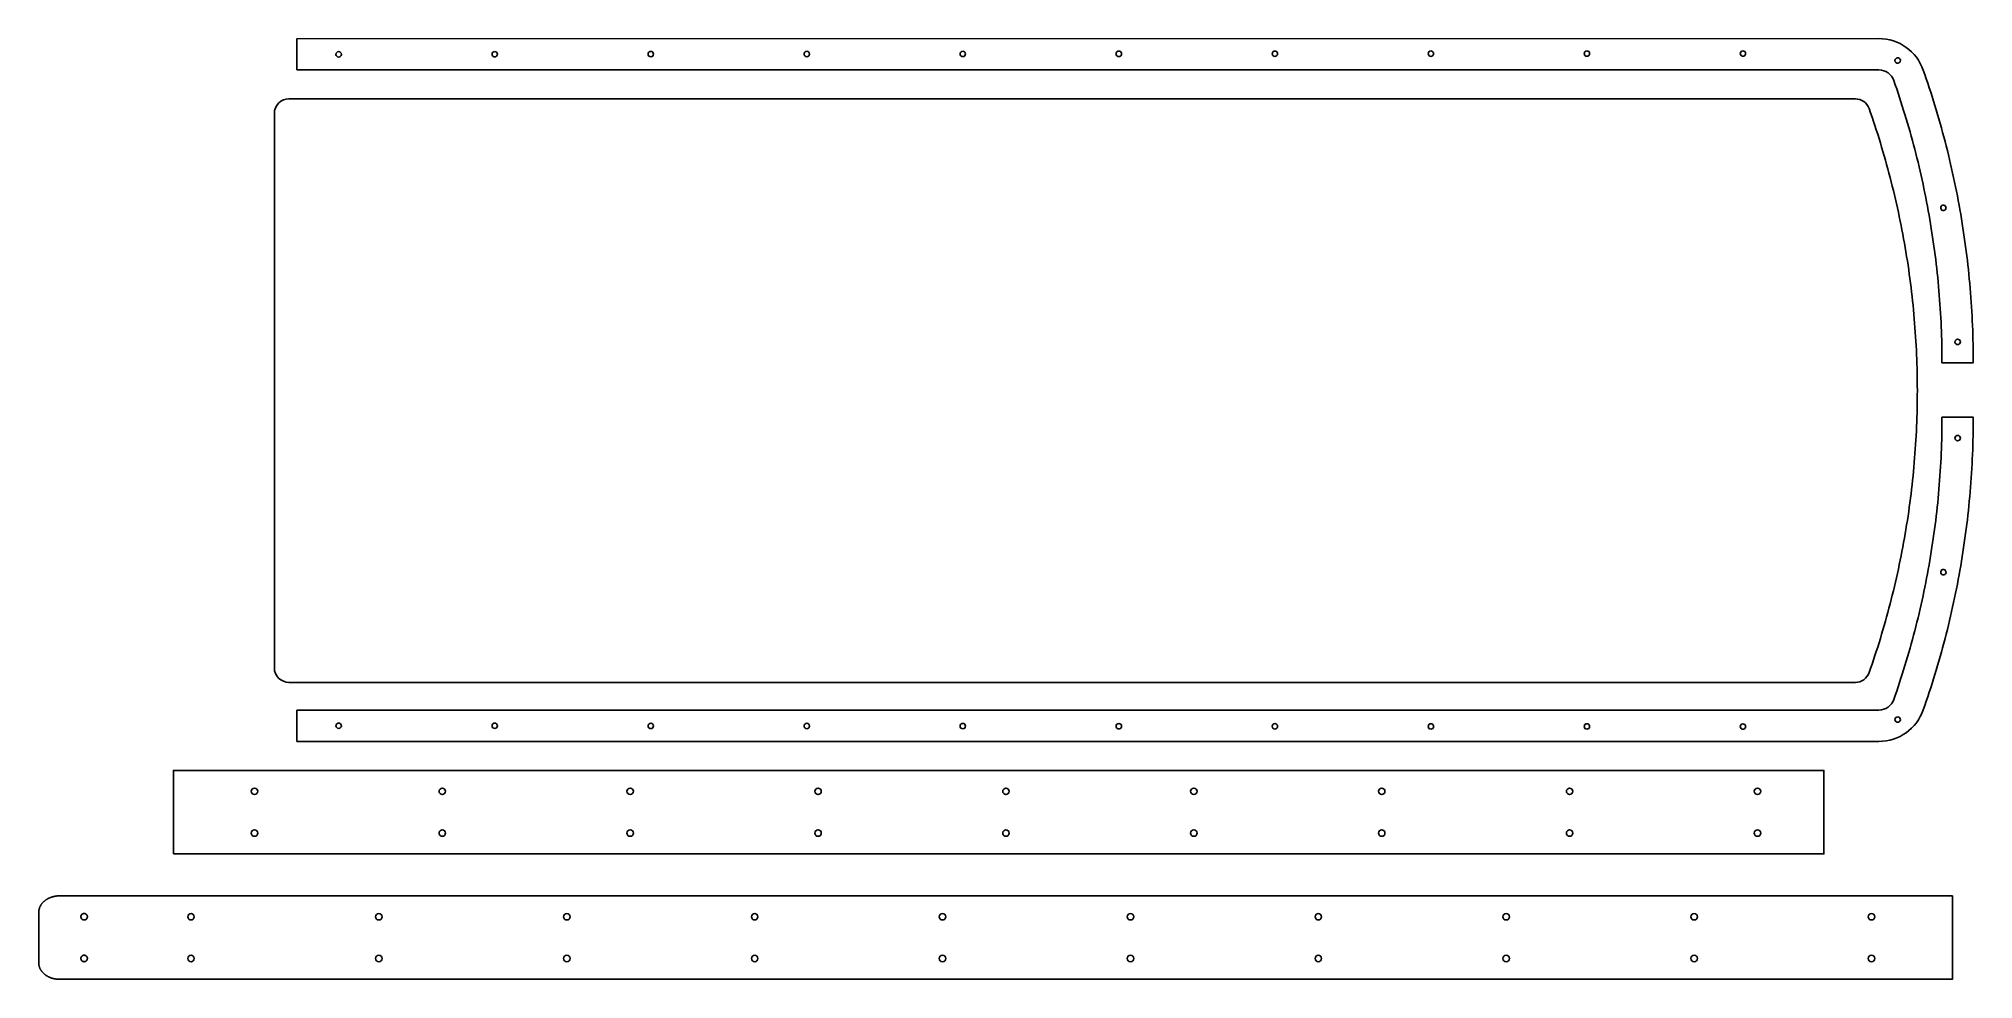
# Model space of a CAD drawing. Extents: x 1.7 to 94.4, y 1.3 to 46.3.
import ezdxf

# ---------------------------------------------------------------- set-up
doc = ezdxf.new("R2010")
doc.units = 0
for name, color, linetype in [('DOOR', 105, 'CONTINUOUS'), ('SCREW_LOCATION_MARKERS', 1, 'CONTINUOUS'), ('TRIM', 140, 'CONTINUOUS'), ('ZIPPER_FOR_SOLID_DOOR', 150, 'CONTINUOUS')]:
    doc.layers.add(name, color=color, linetype=linetype)

msp = doc.modelspace()

# ---------------------------------------------------------------- linework, layer by layer
at = {"layer": 'DOOR'}
msp.add_lwpolyline([(91.673, 30.344), (91.668, 30.56), (91.661, 30.775), (91.654, 30.991), (91.645, 31.206), (91.636, 31.421), (91.625, 31.637), (91.613, 31.852), (91.6, 32.067), (91.585, 32.282), (91.57, 32.497), (91.554, 32.711), (91.536, 32.926), (91.517, 33.14), (91.497, 33.355), (91.476, 33.569), (91.454, 33.783), (91.431, 33.997), (91.406, 34.211), (91.381, 34.424), (91.354, 34.638), (91.326, 34.851), (91.297, 35.064), (91.267, 35.277), (91.236, 35.49), (91.204, 35.702), (91.17, 35.915), (91.136, 36.127), (91.1, 36.339), (91.063, 36.551), (91.025, 36.763), (90.986, 36.974), (90.946, 37.185), (90.905, 37.396), (90.862, 37.607), (90.819, 37.818), (90.774, 38.028), (90.729, 38.238), (90.682, 38.448), (90.634, 38.658), (90.585, 38.867), (90.535, 39.076), (90.483, 39.285), (90.431, 39.494), (90.378, 39.702), (90.323, 39.91), (90.267, 40.118), (90.211, 40.325), (90.153, 40.533), (90.094, 40.74), (90.034, 40.946), (89.972, 41.153), (89.91, 41.359), (89.847, 41.565), (89.782, 41.77), (89.717, 41.975), (89.65, 42.18), (89.582, 42.385), (89.513, 42.589), (89.443, 42.793), (89.373, 42.994, 0.318933), (88.712, 43.464), (13.682, 43.464, 0.414216), (12.982, 42.764), (12.982, 29.48), (12.982, 16.197, 0.414216), (13.682, 15.497), (88.712, 15.497, 0.318933), (89.373, 15.967), (89.443, 16.168), (89.513, 16.372), (89.582, 16.576), (89.65, 16.781), (89.717, 16.986), (89.782, 17.191), (89.847, 17.396), (89.91, 17.602), (89.972, 17.808), (90.034, 18.015), (90.094, 18.221), (90.153, 18.428), (90.211, 18.636), (90.267, 18.843), (90.323, 19.051), (90.378, 19.259), (90.431, 19.467), (90.483, 19.676), (90.535, 19.885), (90.585, 20.094), (90.634, 20.303), (90.682, 20.513), (90.729, 20.723), (90.774, 20.933), (90.819, 21.143), (90.862, 21.354), (90.905, 21.565), (90.946, 21.776), (90.986, 21.987), (91.025, 22.198), (91.063, 22.41), (91.1, 22.622), (91.136, 22.834), (91.17, 23.046), (91.204, 23.259), (91.236, 23.471), (91.267, 23.684), (91.297, 23.897), (91.326, 24.11), (91.354, 24.323), (91.381, 24.537), (91.406, 24.75), (91.431, 24.964), (91.454, 25.178), (91.476, 25.392), (91.497, 25.606), (91.517, 25.821), (91.536, 26.035), (91.554, 26.25), (91.57, 26.464), (91.585, 26.679), (91.6, 26.894), (91.613, 27.109), (91.625, 27.324), (91.636, 27.54), (91.645, 27.755), (91.654, 27.97), (91.661, 28.186), (91.668, 28.401), (91.673, 28.617), (91.677, 28.833), (91.68, 29.049), (91.681, 29.265), (91.682, 29.48), (91.681, 29.696), (91.68, 29.912), (91.677, 30.128)], format="xyb", close=True, dxfattribs=at)
at = {"layer": 'SCREW_LOCATION_MARKERS'}
for points in [[(23.537, 45.732, 0.414214), (23.407, 45.602, 0.414214), (23.537, 45.472, 0.414214), (23.667, 45.602, 0.414214)], [(38.485, 45.742, 0.414214), (38.355, 45.612, 0.414214), (38.485, 45.482, 0.414214), (38.615, 45.612, 0.414214)], [(53.433, 45.751, 0.414214), (53.303, 45.621, 0.414214), (53.433, 45.491, 0.414214), (53.563, 45.621, 0.414214)], [(68.38, 45.761, 0.414214), (68.251, 45.631, 0.414214), (68.381, 45.501, 0.414214), (68.511, 45.631, 0.414214)], [(83.328, 45.766, 0.414214), (83.198, 45.636, 0.414214), (83.328, 45.506, 0.414214), (83.458, 45.636, 0.414214)], [(93.055, 38.264, 0.414214), (92.904, 38.369, 0.414214), (92.8, 38.218, 0.414214), (92.951, 38.113, 0.414214)], [(93.743, 31.817, 0.414214), (93.61, 31.944, 0.414214), (93.483, 31.811, 0.414214), (93.616, 31.684, 0.414214)], [(93.743, 27.203, -0.414214), (93.61, 27.076, -0.414214), (93.483, 27.209, -0.414214), (93.616, 27.336, -0.414214)], [(93.055, 20.756, -0.414214), (92.904, 20.651, -0.414214), (92.8, 20.802, -0.414214), (92.951, 20.907, -0.414214)], [(23.537, 13.288, -0.414214), (23.407, 13.418, -0.414214), (23.537, 13.548, -0.414214), (23.667, 13.418, -0.414214)], [(38.485, 13.278, -0.414214), (38.355, 13.408, -0.414214), (38.485, 13.538, -0.414214), (38.615, 13.408, -0.414214)], [(53.433, 13.269, -0.414214), (53.303, 13.399, -0.414214), (53.433, 13.529, -0.414214), (53.563, 13.399, -0.414214)], [(68.38, 13.259, -0.414214), (68.251, 13.389, -0.414214), (68.381, 13.519, -0.414214), (68.511, 13.389, -0.414214)], [(83.328, 13.254, -0.414214), (83.198, 13.384, -0.414214), (83.328, 13.514, -0.414214), (83.458, 13.384, -0.414214)]]:
    msp.add_lwpolyline(points, format="xyb", close=True, dxfattribs=at)
at = {"layer": 'TRIM'}
for points in [[(14.063, 44.847), (14.063, 46.347), (89.843, 46.348, -0.318933), (91.967, 44.839), (92.039, 44.633), (92.112, 44.422), (92.183, 44.21), (92.254, 43.997), (92.323, 43.785), (92.391, 43.572), (92.458, 43.359), (92.524, 43.145), (92.588, 42.931), (92.652, 42.717), (92.714, 42.502), (92.775, 42.287), (92.836, 42.072), (92.895, 41.857), (92.952, 41.641), (93.009, 41.425), (93.065, 41.209), (93.119, 40.992), (93.172, 40.775), (93.224, 40.558), (93.275, 40.341), (93.325, 40.123), (93.373, 39.905), (93.421, 39.687), (93.467, 39.469), (93.512, 39.25), (93.556, 39.032), (93.599, 38.812), (93.641, 38.593), (93.681, 38.374), (93.721, 38.154), (93.759, 37.934), (93.796, 37.714), (93.832, 37.494), (93.866, 37.273), (93.9, 37.052), (93.932, 36.832), (93.964, 36.611), (93.994, 36.389), (94.023, 36.168), (94.05, 35.946), (94.077, 35.725), (94.102, 35.503), (94.126, 35.281), (94.149, 35.058), (94.171, 34.836), (94.192, 34.614), (94.211, 34.391), (94.23, 34.168), (94.247, 33.945), (94.263, 33.722), (94.278, 33.499), (94.291, 33.276), (94.304, 33.053), (94.315, 32.829), (94.325, 32.606), (94.334, 32.382), (94.342, 32.158), (94.348, 31.934), (94.354, 31.711), (94.358, 31.487), (94.361, 31.263), (94.362, 31.039), (94.363, 30.814), (92.863, 30.814), (92.862, 31.031), (92.861, 31.247), (92.858, 31.463), (92.854, 31.679), (92.849, 31.895), (92.842, 32.111), (92.835, 32.326), (92.826, 32.542), (92.817, 32.758), (92.806, 32.973), (92.794, 33.189), (92.781, 33.404), (92.766, 33.619), (92.751, 33.834), (92.734, 34.049), (92.717, 34.264), (92.698, 34.479), (92.678, 34.693), (92.657, 34.908), (92.635, 35.122), (92.611, 35.336), (92.587, 35.55), (92.561, 35.764), (92.535, 35.978), (92.507, 36.191), (92.478, 36.405), (92.448, 36.618), (92.416, 36.831), (92.384, 37.044), (92.351, 37.257), (92.316, 37.469), (92.28, 37.681), (92.243, 37.893), (92.206, 38.105), (92.166, 38.317), (92.126, 38.529), (92.085, 38.74), (92.043, 38.951), (91.999, 39.162), (91.954, 39.372), (91.909, 39.583), (91.862, 39.793), (91.814, 40.003), (91.765, 40.212), (91.714, 40.422), (91.663, 40.631), (91.611, 40.84), (91.557, 41.048), (91.502, 41.257), (91.447, 41.465), (91.39, 41.672), (91.332, 41.88), (91.273, 42.087), (91.213, 42.294), (91.151, 42.501), (91.089, 42.707), (91.026, 42.913), (90.961, 43.119), (90.895, 43.324), (90.829, 43.529), (90.761, 43.734), (90.692, 43.939), (90.622, 44.143), (90.551, 44.345, 0.318933), (89.843, 44.848)], [(16.063, 45.727, 0.414214), (15.933, 45.597, 0.414214), (16.063, 45.467, 0.414214), (16.193, 45.597, 0.414214)], [(31.011, 45.737, 0.414214), (30.881, 45.607, 0.414214), (31.011, 45.477, 0.414214), (31.141, 45.607, 0.414214)], [(45.959, 45.747, 0.414214), (45.829, 45.616, 0.414214), (45.959, 45.487, 0.414214), (46.089, 45.617, 0.414214)], [(60.907, 45.756, 0.414214), (60.777, 45.626, 0.414214), (60.907, 45.496, 0.414214), (61.037, 45.626, 0.414214)], [(75.854, 45.763, 0.414214), (75.724, 45.633, 0.414214), (75.855, 45.503, 0.414214), (75.984, 45.634, 0.414214)], [(90.827, 45.4, 0.414214), (90.644, 45.389, 0.414214), (90.654, 45.205, 0.414214), (90.838, 45.216, 0.414214)], [(14.063, 14.173), (14.063, 12.673), (89.843, 12.673, 0.318933), (91.967, 14.181), (92.039, 14.387), (92.112, 14.598), (92.183, 14.81), (92.254, 15.023), (92.323, 15.235), (92.391, 15.448), (92.458, 15.662), (92.524, 15.875), (92.588, 16.089), (92.652, 16.303), (92.714, 16.518), (92.775, 16.733), (92.836, 16.948), (92.895, 17.163), (92.952, 17.379), (93.009, 17.595), (93.065, 17.811), (93.119, 18.028), (93.172, 18.245), (93.224, 18.462), (93.275, 18.679), (93.325, 18.897), (93.373, 19.115), (93.421, 19.333), (93.467, 19.551), (93.512, 19.77), (93.556, 19.989), (93.599, 20.208), (93.641, 20.427), (93.681, 20.646), (93.721, 20.866), (93.759, 21.086), (93.796, 21.306), (93.832, 21.526), (93.866, 21.747), (93.9, 21.968), (93.932, 22.189), (93.964, 22.41), (93.994, 22.631), (94.023, 22.852), (94.05, 23.074), (94.077, 23.296), (94.102, 23.518), (94.126, 23.74), (94.149, 23.962), (94.171, 24.184), (94.192, 24.407), (94.211, 24.629), (94.23, 24.852), (94.247, 25.075), (94.263, 25.298), (94.278, 25.521), (94.291, 25.744), (94.304, 25.968), (94.315, 26.191), (94.325, 26.415), (94.334, 26.638), (94.342, 26.862), (94.348, 27.086), (94.354, 27.31), (94.358, 27.534), (94.361, 27.758), (94.362, 27.982), (94.363, 28.206), (92.863, 28.206), (92.862, 27.99), (92.861, 27.773), (92.858, 27.557), (92.854, 27.341), (92.849, 27.125), (92.842, 26.91), (92.835, 26.694), (92.826, 26.478), (92.817, 26.263), (92.806, 26.047), (92.794, 25.832), (92.781, 25.616), (92.766, 25.401), (92.751, 25.186), (92.734, 24.971), (92.717, 24.756), (92.698, 24.542), (92.678, 24.327), (92.657, 24.112), (92.635, 23.898), (92.611, 23.684), (92.587, 23.47), (92.561, 23.256), (92.535, 23.042), (92.507, 22.829), (92.478, 22.615), (92.448, 22.402), (92.416, 22.189), (92.384, 21.976), (92.351, 21.764), (92.316, 21.551), (92.28, 21.339), (92.243, 21.127), (92.206, 20.915), (92.166, 20.703), (92.126, 20.492), (92.085, 20.28), (92.043, 20.069), (91.999, 19.859), (91.954, 19.648), (91.909, 19.438), (91.862, 19.227), (91.814, 19.018), (91.765, 18.808), (91.714, 18.599), (91.663, 18.389), (91.611, 18.181), (91.557, 17.972), (91.502, 17.764), (91.447, 17.555), (91.39, 17.348), (91.332, 17.14), (91.273, 16.933), (91.213, 16.726), (91.151, 16.519), (91.089, 16.313), (91.026, 16.107), (90.961, 15.901), (90.895, 15.696), (90.829, 15.491), (90.761, 15.286), (90.692, 15.081), (90.622, 14.877), (90.551, 14.675, -0.318933), (89.843, 14.173)], [(16.063, 13.293, -0.414214), (15.933, 13.423, -0.414214), (16.063, 13.553, -0.414214), (16.193, 13.423, -0.414214)], [(31.011, 13.283, -0.414214), (30.881, 13.413, -0.414214), (31.011, 13.543, -0.414214), (31.141, 13.413, -0.414214)], [(45.959, 13.274, -0.414214), (45.829, 13.404, -0.414214), (45.959, 13.534, -0.414214), (46.089, 13.404, -0.414214)], [(60.907, 13.264, -0.414214), (60.777, 13.394, -0.414214), (60.907, 13.524, -0.414214), (61.037, 13.394, -0.414214)], [(75.854, 13.257, -0.414214), (75.724, 13.387, -0.414214), (75.855, 13.517, -0.414214), (75.984, 13.387, -0.414214)], [(90.827, 13.621, -0.414214), (90.644, 13.631, -0.414214), (90.654, 13.815, -0.414214), (90.838, 13.804, -0.414214)]]:
    msp.add_lwpolyline(points, format="xyb", close=True, dxfattribs=at)
at = {"layer": 'ZIPPER_FOR_SOLID_DOOR'}
for points in [[(8.148, 7.279), (8.148, 11.279), (75.845, 11.279), (87.207, 11.279), (87.207, 7.279)], [(93.36, 5.27), (93.36, 1.27), (17.171, 1.27), (2.693, 1.27), (2.667, 1.27), (2.641, 1.271), (2.616, 1.272), (2.591, 1.274), (2.565, 1.276), (2.541, 1.279), (2.516, 1.282), (2.491, 1.286), (2.467, 1.29), (2.443, 1.295), (2.419, 1.3), (2.395, 1.306), (2.372, 1.312), (2.349, 1.318), (2.326, 1.325), (2.304, 1.333), (2.281, 1.34), (2.259, 1.349), (2.238, 1.357), (2.216, 1.366), (2.195, 1.376), (2.174, 1.385), (2.154, 1.396), (2.134, 1.406), (2.114, 1.417), (2.095, 1.429), (2.075, 1.44), (2.057, 1.452), (2.038, 1.465), (2.02, 1.477), (2.003, 1.491), (1.986, 1.504), (1.969, 1.518), (1.953, 1.532), (1.937, 1.546), (1.921, 1.561), (1.906, 1.576), (1.891, 1.591), (1.877, 1.607), (1.864, 1.622), (1.85, 1.638), (1.838, 1.655), (1.825, 1.671), (1.814, 1.688), (1.802, 1.705), (1.791, 1.723), (1.781, 1.74), (1.771, 1.758), (1.762, 1.776), (1.754, 1.795), (1.745, 1.813), (1.738, 1.832), (1.731, 1.851), (1.724, 1.87), (1.718, 1.889), (1.713, 1.908), (1.708, 1.928), (1.704, 1.948), (1.701, 1.968), (1.698, 1.988), (1.696, 2.008), (1.694, 2.028), (1.693, 2.049), (1.693, 2.07), (1.693, 4.47), (1.693, 4.49), (1.694, 4.511), (1.696, 4.531), (1.698, 4.551), (1.701, 4.572), (1.704, 4.591), (1.708, 4.611), (1.713, 4.631), (1.718, 4.65), (1.724, 4.67), (1.731, 4.689), (1.738, 4.708), (1.745, 4.726), (1.754, 4.745), (1.762, 4.763), (1.771, 4.781), (1.781, 4.799), (1.791, 4.816), (1.802, 4.834), (1.814, 4.851), (1.825, 4.868), (1.838, 4.884), (1.85, 4.901), (1.864, 4.917), (1.877, 4.933), (1.891, 4.948), (1.906, 4.964), (1.921, 4.978), (1.937, 4.993), (1.953, 5.008), (1.969, 5.022), (1.986, 5.035), (2.003, 5.049), (2.02, 5.062), (2.038, 5.075), (2.057, 5.087), (2.075, 5.099), (2.095, 5.111), (2.114, 5.122), (2.134, 5.133), (2.154, 5.144), (2.174, 5.154), (2.195, 5.164), (2.216, 5.173), (2.238, 5.182), (2.259, 5.191), (2.281, 5.199), (2.304, 5.207), (2.326, 5.214), (2.349, 5.221), (2.372, 5.228), (2.395, 5.234), (2.419, 5.239), (2.443, 5.244), (2.467, 5.249), (2.491, 5.253), (2.516, 5.257), (2.541, 5.26), (2.565, 5.263), (2.591, 5.265), (2.616, 5.267), (2.641, 5.269), (2.667, 5.269), (2.693, 5.27)], [(3.869, 4.425), (3.871, 4.425), (3.873, 4.425), (3.875, 4.424), (3.876, 4.424), (3.878, 4.424), (3.88, 4.424), (3.882, 4.424), (3.883, 4.424), (3.885, 4.424), (3.887, 4.424), (3.889, 4.423), (3.89, 4.423), (3.892, 4.423), (3.894, 4.423), (3.896, 4.422), (3.898, 4.422), (3.899, 4.422), (3.901, 4.421), (3.903, 4.421), (3.905, 4.42), (3.907, 4.42), (3.908, 4.42), (3.91, 4.419), (3.912, 4.419), (3.914, 4.418), (3.916, 4.418), (3.917, 4.417), (3.919, 4.416), (3.921, 4.416), (3.923, 4.415), (3.925, 4.414), (3.926, 4.414), (3.928, 4.413), (3.93, 4.412), (3.932, 4.411), (3.934, 4.411), (3.935, 4.41), (3.936, 4.409), (3.937, 4.409), (3.938, 4.409), (3.939, 4.408), (3.94, 4.408), (3.941, 4.407), (3.941, 4.407), (3.942, 4.406), (3.943, 4.406), (3.944, 4.405), (3.945, 4.405), (3.946, 4.404), (3.947, 4.404), (3.947, 4.403), (3.948, 4.403), (3.949, 4.402), (3.95, 4.402), (3.951, 4.401), (3.952, 4.401), (3.953, 4.4), (3.953, 4.4), (3.954, 4.399), (3.955, 4.399), (3.956, 4.398), (3.957, 4.398), (3.958, 4.397), (3.958, 4.397), (3.959, 4.396), (3.96, 4.395), (3.961, 4.395), (3.962, 4.394), (3.962, 4.394), (3.963, 4.393), (3.964, 4.392), (3.965, 4.392), (3.966, 4.391), (3.966, 4.391), (3.967, 4.39), (3.968, 4.389), (3.969, 4.389), (3.969, 4.388), (3.97, 4.387), (3.971, 4.387), (3.972, 4.386), (3.972, 4.385), (3.973, 4.385), (3.974, 4.384), (3.975, 4.383), (3.975, 4.383), (3.976, 4.382), (3.977, 4.381), (3.978, 4.381), (3.978, 4.38), (3.979, 4.379), (3.98, 4.378), (3.98, 4.378), (3.981, 4.377), (3.982, 4.376), (3.982, 4.376), (3.983, 4.375), (3.984, 4.374), (3.985, 4.373), (3.985, 4.373), (3.986, 4.372), (3.987, 4.371), (3.987, 4.37), (3.988, 4.37), (3.988, 4.369), (3.989, 4.368), (3.99, 4.367), (3.99, 4.366), (3.991, 4.366), (3.992, 4.365), (3.992, 4.364), (3.993, 4.363), (3.993, 4.363), (3.994, 4.362), (3.995, 4.361), (3.995, 4.36), (3.996, 4.359), (3.996, 4.359), (3.997, 4.358), (3.997, 4.357), (3.998, 4.356), (3.999, 4.355), (3.999, 4.354), (4, 4.354), (4, 4.353), (4.001, 4.352), (4.001, 4.351), (4.002, 4.35), (4.002, 4.349), (4.003, 4.349), (4.003, 4.348), (4.004, 4.347), (4.004, 4.346), (4.005, 4.345), (4.005, 4.344), (4.006, 4.343), (4.006, 4.343), (4.007, 4.342), (4.007, 4.341), (4.008, 4.34), (4.008, 4.339), (4.008, 4.338), (4.009, 4.337), (4.009, 4.336), (4.01, 4.336), (4.01, 4.334), (4.011, 4.332), (4.012, 4.33), (4.013, 4.328), (4.014, 4.327), (4.014, 4.325), (4.015, 4.323), (4.016, 4.321), (4.016, 4.319), (4.017, 4.318), (4.017, 4.316), (4.018, 4.314), (4.018, 4.312), (4.019, 4.31), (4.019, 4.309), (4.02, 4.307), (4.02, 4.305), (4.021, 4.303), (4.021, 4.301), (4.021, 4.3), (4.022, 4.298), (4.022, 4.296), (4.022, 4.294), (4.023, 4.292), (4.023, 4.291), (4.023, 4.289), (4.023, 4.287), (4.024, 4.285), (4.024, 4.284), (4.024, 4.282), (4.024, 4.28), (4.024, 4.278), (4.024, 4.276), (4.024, 4.275), (4.024, 4.273), (4.024, 4.271), (4.024, 4.27), (4.024, 4.268), (4.024, 4.266), (4.024, 4.264), (4.024, 4.263), (4.024, 4.261), (4.024, 4.259), (4.024, 4.257), (4.024, 4.256), (4.024, 4.254), (4.023, 4.252), (4.023, 4.25), (4.023, 4.249), (4.023, 4.247), (4.022, 4.245), (4.022, 4.243), (4.022, 4.241), (4.021, 4.24), (4.021, 4.238), (4.021, 4.236), (4.02, 4.234), (4.02, 4.232), (4.019, 4.231), (4.019, 4.229), (4.018, 4.227), (4.018, 4.225), (4.017, 4.223), (4.017, 4.222), (4.016, 4.22), (4.016, 4.218), (4.015, 4.216), (4.014, 4.214), (4.014, 4.213), (4.013, 4.211), (4.012, 4.209), (4.011, 4.207), (4.01, 4.205), (4.01, 4.204), (4.009, 4.203), (4.009, 4.202), (4.008, 4.201), (4.008, 4.2), (4.008, 4.199), (4.007, 4.198), (4.007, 4.198), (4.006, 4.197), (4.006, 4.196), (4.005, 4.195), (4.005, 4.194), (4.004, 4.193), (4.004, 4.192), (4.003, 4.191), (4.003, 4.191), (4.002, 4.19), (4.002, 4.189), (4.001, 4.188), (4.001, 4.187), (4, 4.186), (4, 4.186), (3.999, 4.185), (3.999, 4.184), (3.998, 4.183), (3.997, 4.182), (3.997, 4.181), (3.996, 4.181), (3.996, 4.18), (3.995, 4.179), (3.995, 4.178), (3.994, 4.177), (3.993, 4.177), (3.993, 4.176), (3.992, 4.175), (3.992, 4.174), (3.991, 4.173), (3.99, 4.173), (3.99, 4.172), (3.989, 4.171), (3.988, 4.17), (3.988, 4.17), (3.987, 4.169), (3.987, 4.168), (3.986, 4.167), (3.985, 4.167), (3.985, 4.166), (3.984, 4.165), (3.983, 4.164), (3.982, 4.164), (3.982, 4.163), (3.981, 4.162), (3.98, 4.161), (3.98, 4.161), (3.979, 4.16), (3.978, 4.159), (3.978, 4.159), (3.977, 4.158), (3.976, 4.157), (3.975, 4.156), (3.975, 4.156), (3.974, 4.155), (3.973, 4.154), (3.972, 4.154), (3.972, 4.153), (3.971, 4.152), (3.97, 4.152), (3.969, 4.151), (3.969, 4.151), (3.968, 4.15), (3.967, 4.149), (3.966, 4.149), (3.966, 4.148), (3.965, 4.147), (3.964, 4.147), (3.963, 4.146), (3.962, 4.146), (3.962, 4.145), (3.961, 4.144), (3.96, 4.144), (3.959, 4.143), (3.958, 4.143), (3.958, 4.142), (3.957, 4.141), (3.956, 4.141), (3.955, 4.14), (3.954, 4.14), (3.953, 4.139), (3.953, 4.139), (3.952, 4.138), (3.951, 4.138), (3.95, 4.137), (3.949, 4.137), (3.948, 4.136), (3.947, 4.136), (3.947, 4.135), (3.946, 4.135), (3.945, 4.134), (3.944, 4.134), (3.943, 4.133), (3.942, 4.133), (3.941, 4.132), (3.941, 4.132), (3.94, 4.131), (3.939, 4.131), (3.938, 4.131), (3.937, 4.13), (3.936, 4.13), (3.935, 4.129), (3.934, 4.128), (3.932, 4.128), (3.93, 4.127), (3.928, 4.126), (3.926, 4.125), (3.925, 4.125), (3.923, 4.124), (3.921, 4.123), (3.919, 4.123), (3.917, 4.122), (3.916, 4.122), (3.914, 4.121), (3.912, 4.121), (3.91, 4.12), (3.908, 4.12), (3.907, 4.119), (3.905, 4.119), (3.903, 4.118), (3.901, 4.118), (3.899, 4.118), (3.898, 4.117), (3.896, 4.117), (3.894, 4.117), (3.892, 4.116), (3.89, 4.116), (3.889, 4.116), (3.887, 4.116), (3.885, 4.115), (3.883, 4.115), (3.882, 4.115), (3.88, 4.115), (3.878, 4.115), (3.876, 4.115), (3.875, 4.115), (3.873, 4.115), (3.871, 4.115), (3.869, 4.115), (3.868, 4.115), (3.866, 4.115), (3.864, 4.115), (3.862, 4.115), (3.861, 4.115), (3.859, 4.115), (3.857, 4.115), (3.855, 4.115), (3.854, 4.115), (3.852, 4.116), (3.85, 4.116), (3.848, 4.116), (3.847, 4.116), (3.845, 4.117), (3.843, 4.117), (3.841, 4.117), (3.839, 4.118), (3.838, 4.118), (3.836, 4.118), (3.834, 4.119), (3.832, 4.119), (3.83, 4.12), (3.829, 4.12), (3.827, 4.121), (3.825, 4.121), (3.823, 4.122), (3.821, 4.122), (3.82, 4.123), (3.818, 4.123), (3.816, 4.124), (3.814, 4.125), (3.812, 4.125), (3.811, 4.126), (3.809, 4.127), (3.807, 4.128), (3.805, 4.128), (3.803, 4.129), (3.803, 4.13), (3.802, 4.13), (3.801, 4.131), (3.8, 4.131), (3.799, 4.131), (3.798, 4.132), (3.797, 4.132), (3.796, 4.133), (3.796, 4.133), (3.795, 4.134), (3.794, 4.134), (3.793, 4.135), (3.792, 4.135), (3.791, 4.136), (3.79, 4.136), (3.79, 4.137), (3.789, 4.137), (3.788, 4.138), (3.787, 4.138), (3.786, 4.139), (3.785, 4.139), (3.785, 4.14), (3.784, 4.14), (3.783, 4.141), (3.782, 4.141), (3.781, 4.142), (3.78, 4.143), (3.78, 4.143), (3.779, 4.144), (3.778, 4.144), (3.777, 4.145), (3.776, 4.146), (3.776, 4.146), (3.775, 4.147), (3.774, 4.147), (3.773, 4.148), (3.772, 4.149), (3.772, 4.149), (3.771, 4.15), (3.77, 4.151), (3.769, 4.151), (3.769, 4.152), (3.768, 4.152), (3.767, 4.153), (3.766, 4.154), (3.766, 4.154), (3.765, 4.155), (3.764, 4.156), (3.763, 4.156), (3.763, 4.157), (3.762, 4.158), (3.761, 4.159), (3.761, 4.159), (3.76, 4.16), (3.759, 4.161), (3.758, 4.161), (3.758, 4.162), (3.757, 4.163), (3.756, 4.164), (3.756, 4.164), (3.755, 4.165), (3.754, 4.166), (3.754, 4.167), (3.753, 4.167), (3.752, 4.168), (3.752, 4.169), (3.751, 4.17), (3.75, 4.17), (3.75, 4.171), (3.749, 4.172), (3.748, 4.173), (3.748, 4.173), (3.747, 4.174), (3.747, 4.175), (3.746, 4.176), (3.745, 4.177), (3.745, 4.177), (3.744, 4.178), (3.744, 4.179), (3.743, 4.18), (3.742, 4.181), (3.742, 4.181), (3.741, 4.182), (3.741, 4.183), (3.74, 4.184), (3.74, 4.185), (3.739, 4.186), (3.739, 4.186), (3.738, 4.187), (3.738, 4.188), (3.737, 4.189), (3.737, 4.19), (3.736, 4.191), (3.735, 4.191), (3.735, 4.192), (3.735, 4.193), (3.734, 4.194), (3.734, 4.195), (3.733, 4.196), (3.733, 4.197), (3.732, 4.198), (3.732, 4.198), (3.731, 4.199), (3.731, 4.2), (3.73, 4.201), (3.73, 4.202), (3.73, 4.203), (3.729, 4.204), (3.728, 4.205), (3.728, 4.207), (3.727, 4.209), (3.726, 4.211), (3.725, 4.213), (3.725, 4.214), (3.724, 4.216), (3.723, 4.218), (3.723, 4.22), (3.722, 4.222), (3.721, 4.223), (3.721, 4.225), (3.72, 4.227), (3.72, 4.229), (3.719, 4.231), (3.719, 4.232), (3.718, 4.234), (3.718, 4.236), (3.718, 4.238), (3.717, 4.24), (3.717, 4.241), (3.717, 4.243), (3.716, 4.245), (3.716, 4.247), (3.716, 4.249), (3.716, 4.25), (3.715, 4.252), (3.715, 4.254), (3.715, 4.256), (3.715, 4.257), (3.715, 4.259), (3.715, 4.261), (3.715, 4.263), (3.714, 4.264), (3.714, 4.266), (3.714, 4.268), (3.714, 4.27), (3.714, 4.271), (3.714, 4.273), (3.714, 4.275), (3.715, 4.276), (3.715, 4.278), (3.715, 4.28), (3.715, 4.282), (3.715, 4.284), (3.715, 4.285), (3.715, 4.287), (3.716, 4.289), (3.716, 4.291), (3.716, 4.292), (3.716, 4.294), (3.717, 4.296), (3.717, 4.298), (3.717, 4.3), (3.718, 4.301), (3.718, 4.303), (3.718, 4.305), (3.719, 4.307), (3.719, 4.309), (3.72, 4.31), (3.72, 4.312), (3.721, 4.314), (3.721, 4.316), (3.722, 4.318), (3.723, 4.319), (3.723, 4.321), (3.724, 4.323), (3.725, 4.325), (3.725, 4.327), (3.726, 4.328), (3.727, 4.33), (3.728, 4.332), (3.728, 4.334), (3.729, 4.336), (3.73, 4.336), (3.73, 4.337), (3.73, 4.338), (3.731, 4.339), (3.731, 4.34), (3.732, 4.341), (3.732, 4.342), (3.733, 4.343), (3.733, 4.343), (3.734, 4.344), (3.734, 4.345), (3.735, 4.346), (3.735, 4.347), (3.735, 4.348), (3.736, 4.349), (3.737, 4.349), (3.737, 4.35), (3.738, 4.351), (3.738, 4.352), (3.739, 4.353), (3.739, 4.354), (3.74, 4.354), (3.74, 4.355), (3.741, 4.356), (3.741, 4.357), (3.742, 4.358), (3.742, 4.359), (3.743, 4.359), (3.744, 4.36), (3.744, 4.361), (3.745, 4.362), (3.745, 4.363), (3.746, 4.363), (3.747, 4.364), (3.747, 4.365), (3.748, 4.366), (3.748, 4.366), (3.749, 4.367), (3.75, 4.368), (3.75, 4.369), (3.751, 4.37), (3.752, 4.37), (3.752, 4.371), (3.753, 4.372), (3.754, 4.373), (3.754, 4.373), (3.755, 4.374), (3.756, 4.375), (3.756, 4.376), (3.757, 4.376), (3.758, 4.377), (3.758, 4.378), (3.759, 4.378), (3.76, 4.379), (3.761, 4.38), (3.761, 4.381), (3.762, 4.381), (3.763, 4.382), (3.763, 4.383), (3.764, 4.383), (3.765, 4.384), (3.766, 4.385), (3.766, 4.385), (3.767, 4.386), (3.768, 4.387), (3.769, 4.387), (3.769, 4.388), (3.77, 4.389), (3.771, 4.389), (3.772, 4.39), (3.772, 4.391), (3.773, 4.391), (3.774, 4.392), (3.775, 4.392), (3.776, 4.393), (3.776, 4.394), (3.777, 4.394), (3.778, 4.395), (3.779, 4.395), (3.78, 4.396), (3.78, 4.397), (3.781, 4.397), (3.782, 4.398), (3.783, 4.398), (3.784, 4.399), (3.785, 4.399), (3.785, 4.4), (3.786, 4.4), (3.787, 4.401), (3.788, 4.401), (3.789, 4.402), (3.79, 4.402), (3.79, 4.403), (3.791, 4.403), (3.792, 4.404), (3.793, 4.404), (3.794, 4.405), (3.795, 4.405), (3.796, 4.406), (3.796, 4.406), (3.797, 4.407), (3.798, 4.407), (3.799, 4.408), (3.8, 4.408), (3.801, 4.409), (3.802, 4.409), (3.803, 4.409), (3.803, 4.41), (3.805, 4.411), (3.807, 4.411), (3.809, 4.412), (3.811, 4.413), (3.812, 4.414), (3.814, 4.414), (3.816, 4.415), (3.818, 4.416), (3.82, 4.416), (3.821, 4.417), (3.823, 4.418), (3.825, 4.418), (3.827, 4.419), (3.829, 4.419), (3.83, 4.42), (3.832, 4.42), (3.834, 4.42), (3.836, 4.421), (3.838, 4.421), (3.839, 4.422), (3.841, 4.422), (3.843, 4.422), (3.845, 4.423), (3.847, 4.423), (3.848, 4.423), (3.85, 4.423), (3.852, 4.424), (3.854, 4.424), (3.855, 4.424), (3.857, 4.424), (3.859, 4.424), (3.861, 4.424), (3.862, 4.424), (3.864, 4.424), (3.866, 4.425), (3.868, 4.425)], [(3.869, 2.425), (3.871, 2.425), (3.873, 2.425), (3.875, 2.424), (3.876, 2.424), (3.878, 2.424), (3.88, 2.424), (3.882, 2.424), (3.883, 2.424), (3.885, 2.424), (3.887, 2.424), (3.889, 2.423), (3.89, 2.423), (3.892, 2.423), (3.894, 2.423), (3.896, 2.422), (3.898, 2.422), (3.899, 2.422), (3.901, 2.421), (3.903, 2.421), (3.905, 2.42), (3.907, 2.42), (3.908, 2.42), (3.91, 2.419), (3.912, 2.419), (3.914, 2.418), (3.916, 2.418), (3.917, 2.417), (3.919, 2.416), (3.921, 2.416), (3.923, 2.415), (3.925, 2.414), (3.926, 2.414), (3.928, 2.413), (3.93, 2.412), (3.932, 2.411), (3.934, 2.411), (3.935, 2.41), (3.936, 2.409), (3.937, 2.409), (3.938, 2.409), (3.939, 2.408), (3.94, 2.408), (3.941, 2.407), (3.941, 2.407), (3.942, 2.406), (3.943, 2.406), (3.944, 2.405), (3.945, 2.405), (3.946, 2.404), (3.947, 2.404), (3.947, 2.403), (3.948, 2.403), (3.949, 2.402), (3.95, 2.402), (3.951, 2.401), (3.952, 2.401), (3.953, 2.4), (3.953, 2.4), (3.954, 2.399), (3.955, 2.399), (3.956, 2.398), (3.957, 2.398), (3.958, 2.397), (3.958, 2.397), (3.959, 2.396), (3.96, 2.395), (3.961, 2.395), (3.962, 2.394), (3.962, 2.394), (3.963, 2.393), (3.964, 2.392), (3.965, 2.392), (3.966, 2.391), (3.966, 2.391), (3.967, 2.39), (3.968, 2.389), (3.969, 2.389), (3.969, 2.388), (3.97, 2.387), (3.971, 2.387), (3.972, 2.386), (3.972, 2.385), (3.973, 2.385), (3.974, 2.384), (3.975, 2.383), (3.975, 2.383), (3.976, 2.382), (3.977, 2.381), (3.978, 2.381), (3.978, 2.38), (3.979, 2.379), (3.98, 2.378), (3.98, 2.378), (3.981, 2.377), (3.982, 2.376), (3.982, 2.376), (3.983, 2.375), (3.984, 2.374), (3.985, 2.373), (3.985, 2.373), (3.986, 2.372), (3.987, 2.371), (3.987, 2.37), (3.988, 2.37), (3.988, 2.369), (3.989, 2.368), (3.99, 2.367), (3.99, 2.366), (3.991, 2.366), (3.992, 2.365), (3.992, 2.364), (3.993, 2.363), (3.993, 2.363), (3.994, 2.362), (3.995, 2.361), (3.995, 2.36), (3.996, 2.359), (3.996, 2.359), (3.997, 2.358), (3.997, 2.357), (3.998, 2.356), (3.999, 2.355), (3.999, 2.354), (4, 2.354), (4, 2.353), (4.001, 2.352), (4.001, 2.351), (4.002, 2.35), (4.002, 2.349), (4.003, 2.349), (4.003, 2.348), (4.004, 2.347), (4.004, 2.346), (4.005, 2.345), (4.005, 2.344), (4.006, 2.343), (4.006, 2.343), (4.007, 2.342), (4.007, 2.341), (4.008, 2.34), (4.008, 2.339), (4.008, 2.338), (4.009, 2.337), (4.009, 2.336), (4.01, 2.336), (4.01, 2.334), (4.011, 2.332), (4.012, 2.33), (4.013, 2.328), (4.014, 2.327), (4.014, 2.325), (4.015, 2.323), (4.016, 2.321), (4.016, 2.319), (4.017, 2.318), (4.017, 2.316), (4.018, 2.314), (4.018, 2.312), (4.019, 2.31), (4.019, 2.309), (4.02, 2.307), (4.02, 2.305), (4.021, 2.303), (4.021, 2.301), (4.021, 2.3), (4.022, 2.298), (4.022, 2.296), (4.022, 2.294), (4.023, 2.292), (4.023, 2.291), (4.023, 2.289), (4.023, 2.287), (4.024, 2.285), (4.024, 2.284), (4.024, 2.282), (4.024, 2.28), (4.024, 2.278), (4.024, 2.276), (4.024, 2.275), (4.024, 2.273), (4.024, 2.271), (4.024, 2.27), (4.024, 2.268), (4.024, 2.266), (4.024, 2.264), (4.024, 2.263), (4.024, 2.261), (4.024, 2.259), (4.024, 2.257), (4.024, 2.256), (4.024, 2.254), (4.023, 2.252), (4.023, 2.25), (4.023, 2.249), (4.023, 2.247), (4.022, 2.245), (4.022, 2.243), (4.022, 2.241), (4.021, 2.24), (4.021, 2.238), (4.021, 2.236), (4.02, 2.234), (4.02, 2.232), (4.019, 2.231), (4.019, 2.229), (4.018, 2.227), (4.018, 2.225), (4.017, 2.223), (4.017, 2.222), (4.016, 2.22), (4.016, 2.218), (4.015, 2.216), (4.014, 2.214), (4.014, 2.213), (4.013, 2.211), (4.012, 2.209), (4.011, 2.207), (4.01, 2.205), (4.01, 2.204), (4.009, 2.203), (4.009, 2.202), (4.008, 2.201), (4.008, 2.2), (4.008, 2.199), (4.007, 2.198), (4.007, 2.198), (4.006, 2.197), (4.006, 2.196), (4.005, 2.195), (4.005, 2.194), (4.004, 2.193), (4.004, 2.192), (4.003, 2.191), (4.003, 2.191), (4.002, 2.19), (4.002, 2.189), (4.001, 2.188), (4.001, 2.187), (4, 2.186), (4, 2.186), (3.999, 2.185), (3.999, 2.184), (3.998, 2.183), (3.997, 2.182), (3.997, 2.181), (3.996, 2.181), (3.996, 2.18), (3.995, 2.179), (3.995, 2.178), (3.994, 2.177), (3.993, 2.177), (3.993, 2.176), (3.992, 2.175), (3.992, 2.174), (3.991, 2.173), (3.99, 2.173), (3.99, 2.172), (3.989, 2.171), (3.988, 2.17), (3.988, 2.17), (3.987, 2.169), (3.987, 2.168), (3.986, 2.167), (3.985, 2.167), (3.985, 2.166), (3.984, 2.165), (3.983, 2.164), (3.982, 2.164), (3.982, 2.163), (3.981, 2.162), (3.98, 2.161), (3.98, 2.161), (3.979, 2.16), (3.978, 2.159), (3.978, 2.159), (3.977, 2.158), (3.976, 2.157), (3.975, 2.156), (3.975, 2.156), (3.974, 2.155), (3.973, 2.154), (3.972, 2.154), (3.972, 2.153), (3.971, 2.152), (3.97, 2.152), (3.969, 2.151), (3.969, 2.151), (3.968, 2.15), (3.967, 2.149), (3.966, 2.149), (3.966, 2.148), (3.965, 2.147), (3.964, 2.147), (3.963, 2.146), (3.962, 2.146), (3.962, 2.145), (3.961, 2.144), (3.96, 2.144), (3.959, 2.143), (3.958, 2.143), (3.958, 2.142), (3.957, 2.141), (3.956, 2.141), (3.955, 2.14), (3.954, 2.14), (3.953, 2.139), (3.953, 2.139), (3.952, 2.138), (3.951, 2.138), (3.95, 2.137), (3.949, 2.137), (3.948, 2.136), (3.947, 2.136), (3.947, 2.135), (3.946, 2.135), (3.945, 2.134), (3.944, 2.134), (3.943, 2.133), (3.942, 2.133), (3.941, 2.132), (3.941, 2.132), (3.94, 2.131), (3.939, 2.131), (3.938, 2.131), (3.937, 2.13), (3.936, 2.13), (3.935, 2.129), (3.934, 2.128), (3.932, 2.128), (3.93, 2.127), (3.928, 2.126), (3.926, 2.125), (3.925, 2.125), (3.923, 2.124), (3.921, 2.123), (3.919, 2.123), (3.917, 2.122), (3.916, 2.122), (3.914, 2.121), (3.912, 2.121), (3.91, 2.12), (3.908, 2.12), (3.907, 2.119), (3.905, 2.119), (3.903, 2.118), (3.901, 2.118), (3.899, 2.118), (3.898, 2.117), (3.896, 2.117), (3.894, 2.117), (3.892, 2.116), (3.89, 2.116), (3.889, 2.116), (3.887, 2.116), (3.885, 2.115), (3.883, 2.115), (3.882, 2.115), (3.88, 2.115), (3.878, 2.115), (3.876, 2.115), (3.875, 2.115), (3.873, 2.115), (3.871, 2.115), (3.869, 2.115), (3.868, 2.115), (3.866, 2.115), (3.864, 2.115), (3.862, 2.115), (3.861, 2.115), (3.859, 2.115), (3.857, 2.115), (3.855, 2.115), (3.854, 2.115), (3.852, 2.116), (3.85, 2.116), (3.848, 2.116), (3.847, 2.116), (3.845, 2.117), (3.843, 2.117), (3.841, 2.117), (3.839, 2.118), (3.838, 2.118), (3.836, 2.118), (3.834, 2.119), (3.832, 2.119), (3.83, 2.12), (3.829, 2.12), (3.827, 2.121), (3.825, 2.121), (3.823, 2.122), (3.821, 2.122), (3.82, 2.123), (3.818, 2.123), (3.816, 2.124), (3.814, 2.125), (3.812, 2.125), (3.811, 2.126), (3.809, 2.127), (3.807, 2.128), (3.805, 2.128), (3.803, 2.129), (3.803, 2.13), (3.802, 2.13), (3.801, 2.131), (3.8, 2.131), (3.799, 2.131), (3.798, 2.132), (3.797, 2.132), (3.796, 2.133), (3.796, 2.133), (3.795, 2.134), (3.794, 2.134), (3.793, 2.135), (3.792, 2.135), (3.791, 2.136), (3.79, 2.136), (3.79, 2.137), (3.789, 2.137), (3.788, 2.138), (3.787, 2.138), (3.786, 2.139), (3.785, 2.139), (3.785, 2.14), (3.784, 2.14), (3.783, 2.141), (3.782, 2.141), (3.781, 2.142), (3.78, 2.143), (3.78, 2.143), (3.779, 2.144), (3.778, 2.144), (3.777, 2.145), (3.776, 2.146), (3.776, 2.146), (3.775, 2.147), (3.774, 2.147), (3.773, 2.148), (3.772, 2.149), (3.772, 2.149), (3.771, 2.15), (3.77, 2.151), (3.769, 2.151), (3.769, 2.152), (3.768, 2.152), (3.767, 2.153), (3.766, 2.154), (3.766, 2.154), (3.765, 2.155), (3.764, 2.156), (3.763, 2.156), (3.763, 2.157), (3.762, 2.158), (3.761, 2.159), (3.761, 2.159), (3.76, 2.16), (3.759, 2.161), (3.758, 2.161), (3.758, 2.162), (3.757, 2.163), (3.756, 2.164), (3.756, 2.164), (3.755, 2.165), (3.754, 2.166), (3.754, 2.167), (3.753, 2.167), (3.752, 2.168), (3.752, 2.169), (3.751, 2.17), (3.75, 2.17), (3.75, 2.171), (3.749, 2.172), (3.748, 2.173), (3.748, 2.173), (3.747, 2.174), (3.747, 2.175), (3.746, 2.176), (3.745, 2.177), (3.745, 2.177), (3.744, 2.178), (3.744, 2.179), (3.743, 2.18), (3.742, 2.181), (3.742, 2.181), (3.741, 2.182), (3.741, 2.183), (3.74, 2.184), (3.74, 2.185), (3.739, 2.186), (3.739, 2.186), (3.738, 2.187), (3.738, 2.188), (3.737, 2.189), (3.737, 2.19), (3.736, 2.191), (3.735, 2.191), (3.735, 2.192), (3.735, 2.193), (3.734, 2.194), (3.734, 2.195), (3.733, 2.196), (3.733, 2.197), (3.732, 2.198), (3.732, 2.198), (3.731, 2.199), (3.731, 2.2), (3.73, 2.201), (3.73, 2.202), (3.73, 2.203), (3.729, 2.204), (3.728, 2.205), (3.728, 2.207), (3.727, 2.209), (3.726, 2.211), (3.725, 2.213), (3.725, 2.214), (3.724, 2.216), (3.723, 2.218), (3.723, 2.22), (3.722, 2.222), (3.721, 2.223), (3.721, 2.225), (3.72, 2.227), (3.72, 2.229), (3.719, 2.231), (3.719, 2.232), (3.718, 2.234), (3.718, 2.236), (3.718, 2.238), (3.717, 2.24), (3.717, 2.241), (3.717, 2.243), (3.716, 2.245), (3.716, 2.247), (3.716, 2.249), (3.716, 2.25), (3.715, 2.252), (3.715, 2.254), (3.715, 2.256), (3.715, 2.257), (3.715, 2.259), (3.715, 2.261), (3.715, 2.263), (3.714, 2.264), (3.714, 2.266), (3.714, 2.268), (3.714, 2.27), (3.714, 2.271), (3.714, 2.273), (3.714, 2.275), (3.715, 2.276), (3.715, 2.278), (3.715, 2.28), (3.715, 2.282), (3.715, 2.284), (3.715, 2.285), (3.715, 2.287), (3.716, 2.289), (3.716, 2.291), (3.716, 2.292), (3.716, 2.294), (3.717, 2.296), (3.717, 2.298), (3.717, 2.3), (3.718, 2.301), (3.718, 2.303), (3.718, 2.305), (3.719, 2.307), (3.719, 2.309), (3.72, 2.31), (3.72, 2.312), (3.721, 2.314), (3.721, 2.316), (3.722, 2.318), (3.723, 2.319), (3.723, 2.321), (3.724, 2.323), (3.725, 2.325), (3.725, 2.327), (3.726, 2.328), (3.727, 2.33), (3.728, 2.332), (3.728, 2.334), (3.729, 2.336), (3.73, 2.336), (3.73, 2.337), (3.73, 2.338), (3.731, 2.339), (3.731, 2.34), (3.732, 2.341), (3.732, 2.342), (3.733, 2.343), (3.733, 2.343), (3.734, 2.344), (3.734, 2.345), (3.735, 2.346), (3.735, 2.347), (3.735, 2.348), (3.736, 2.349), (3.737, 2.349), (3.737, 2.35), (3.738, 2.351), (3.738, 2.352), (3.739, 2.353), (3.739, 2.354), (3.74, 2.354), (3.74, 2.355), (3.741, 2.356), (3.741, 2.357), (3.742, 2.358), (3.742, 2.359), (3.743, 2.359), (3.744, 2.36), (3.744, 2.361), (3.745, 2.362), (3.745, 2.363), (3.746, 2.363), (3.747, 2.364), (3.747, 2.365), (3.748, 2.366), (3.748, 2.366), (3.749, 2.367), (3.75, 2.368), (3.75, 2.369), (3.751, 2.37), (3.752, 2.37), (3.752, 2.371), (3.753, 2.372), (3.754, 2.373), (3.754, 2.373), (3.755, 2.374), (3.756, 2.375), (3.756, 2.376), (3.757, 2.376), (3.758, 2.377), (3.758, 2.378), (3.759, 2.378), (3.76, 2.379), (3.761, 2.38), (3.761, 2.381), (3.762, 2.381), (3.763, 2.382), (3.763, 2.383), (3.764, 2.383), (3.765, 2.384), (3.766, 2.385), (3.766, 2.385), (3.767, 2.386), (3.768, 2.387), (3.769, 2.387), (3.769, 2.388), (3.77, 2.389), (3.771, 2.389), (3.772, 2.39), (3.772, 2.391), (3.773, 2.391), (3.774, 2.392), (3.775, 2.392), (3.776, 2.393), (3.776, 2.394), (3.777, 2.394), (3.778, 2.395), (3.779, 2.395), (3.78, 2.396), (3.78, 2.397), (3.781, 2.397), (3.782, 2.398), (3.783, 2.398), (3.784, 2.399), (3.785, 2.399), (3.785, 2.4), (3.786, 2.4), (3.787, 2.401), (3.788, 2.401), (3.789, 2.402), (3.79, 2.402), (3.79, 2.403), (3.791, 2.403), (3.792, 2.404), (3.793, 2.404), (3.794, 2.405), (3.795, 2.405), (3.796, 2.406), (3.796, 2.406), (3.797, 2.407), (3.798, 2.407), (3.799, 2.408), (3.8, 2.408), (3.801, 2.409), (3.802, 2.409), (3.803, 2.409), (3.803, 2.41), (3.805, 2.411), (3.807, 2.411), (3.809, 2.412), (3.811, 2.413), (3.812, 2.414), (3.814, 2.414), (3.816, 2.415), (3.818, 2.416), (3.82, 2.416), (3.821, 2.417), (3.823, 2.418), (3.825, 2.418), (3.827, 2.419), (3.829, 2.419), (3.83, 2.42), (3.832, 2.42), (3.834, 2.42), (3.836, 2.421), (3.838, 2.421), (3.839, 2.422), (3.841, 2.422), (3.843, 2.422), (3.845, 2.423), (3.847, 2.423), (3.848, 2.423), (3.85, 2.423), (3.852, 2.424), (3.854, 2.424), (3.855, 2.424), (3.857, 2.424), (3.859, 2.424), (3.861, 2.424), (3.862, 2.424), (3.864, 2.424), (3.866, 2.425), (3.868, 2.425)]]:
    msp.add_lwpolyline(points, close=True, dxfattribs=at)
for points in [[(12.182, 10.279, 0.414214), (12.027, 10.434, 0.414214), (11.872, 10.279, 0.414214), (12.027, 10.124, 0.414214)], [(21.182, 10.279, 0.414214), (21.027, 10.434, 0.414214), (20.872, 10.279, 0.414214), (21.027, 10.124, 0.414214)], [(30.182, 10.279, 0.414214), (30.027, 10.434, 0.414214), (29.872, 10.279, 0.414214), (30.027, 10.124, 0.414214)], [(39.182, 10.279, 0.414214), (39.027, 10.434, 0.414214), (38.872, 10.279, 0.414214), (39.027, 10.124, 0.414214)], [(48.182, 10.279, 0.414214), (48.027, 10.434, 0.414214), (47.872, 10.279, 0.414214), (48.027, 10.124, 0.414214)], [(57.182, 10.279, 0.414214), (57.027, 10.434, 0.414214), (56.872, 10.279, 0.414214), (57.027, 10.124, 0.414214)], [(66.182, 10.279, 0.414214), (66.027, 10.434, 0.414214), (65.872, 10.279, 0.414214), (66.027, 10.124, 0.414214)], [(75.182, 10.279, 0.414214), (75.027, 10.434, 0.414214), (74.872, 10.279, 0.414214), (75.027, 10.124, 0.414214)], [(84.182, 10.279, 0.414214), (84.027, 10.434, 0.414214), (83.872, 10.279, 0.414214), (84.027, 10.124, 0.414214)], [(12.182, 8.279, -0.414214), (12.027, 8.124, -0.414214), (11.872, 8.279, -0.414214), (12.027, 8.434, -0.414214)], [(21.182, 8.279, -0.414214), (21.027, 8.124, -0.414214), (20.872, 8.279, -0.414214), (21.027, 8.434, -0.414214)], [(30.182, 8.279, -0.414214), (30.027, 8.124, -0.414214), (29.872, 8.279, -0.414214), (30.027, 8.434, -0.414214)], [(39.182, 8.279, -0.414214), (39.027, 8.124, -0.414214), (38.872, 8.279, -0.414214), (39.027, 8.434, -0.414214)], [(48.182, 8.279, -0.414214), (48.027, 8.124, -0.414214), (47.872, 8.279, -0.414214), (48.027, 8.434, -0.414214)], [(57.182, 8.279, -0.414214), (57.027, 8.124, -0.414214), (56.872, 8.279, -0.414214), (57.027, 8.434, -0.414214)], [(66.182, 8.279, -0.414214), (66.027, 8.124, -0.414214), (65.872, 8.279, -0.414214), (66.027, 8.434, -0.414214)], [(75.182, 8.279, -0.414214), (75.027, 8.124, -0.414214), (74.872, 8.279, -0.414214), (75.027, 8.434, -0.414214)], [(84.182, 8.279, -0.414214), (84.027, 8.124, -0.414214), (83.872, 8.279, -0.414214), (84.027, 8.434, -0.414214)], [(8.989, 4.425, 0.414214), (8.834, 4.27, 0.414214), (8.989, 4.115, 0.414214), (9.144, 4.27, 0.414214)], [(17.989, 4.425, 0.414214), (17.834, 4.27, 0.414214), (17.989, 4.115, 0.414214), (18.144, 4.27, 0.414214)], [(26.989, 4.425, 0.414214), (26.834, 4.27, 0.414214), (26.989, 4.115, 0.414214), (27.144, 4.27, 0.414214)], [(35.989, 4.425, 0.414214), (35.834, 4.27, 0.414214), (35.989, 4.115, 0.414214), (36.144, 4.27, 0.414214)], [(44.989, 4.425, 0.414214), (44.834, 4.27, 0.414214), (44.989, 4.115, 0.414214), (45.144, 4.27, 0.414214)], [(53.989, 4.425, 0.414214), (53.834, 4.27, 0.414214), (53.989, 4.115, 0.414214), (54.144, 4.27, 0.414214)], [(62.989, 4.425, 0.414214), (62.834, 4.27, 0.414214), (62.989, 4.115, 0.414214), (63.144, 4.27, 0.414214)], [(71.989, 4.425, 0.414214), (71.834, 4.27, 0.414214), (71.989, 4.115, 0.414214), (72.144, 4.27, 0.414214)], [(80.989, 4.425, 0.414214), (80.834, 4.27, 0.414214), (80.989, 4.115, 0.414214), (81.144, 4.27, 0.414214)], [(89.489, 4.425, 0.414214), (89.334, 4.27, 0.414214), (89.489, 4.115, 0.414214), (89.644, 4.27, 0.414214)], [(8.989, 2.425, 0.414214), (8.834, 2.27, 0.414214), (8.989, 2.115, 0.414214), (9.144, 2.27, 0.414214)], [(17.989, 2.425, 0.414214), (17.834, 2.27, 0.414214), (17.989, 2.115, 0.414214), (18.144, 2.27, 0.414214)], [(26.989, 2.425, 0.414214), (26.834, 2.27, 0.414214), (26.989, 2.115, 0.414214), (27.144, 2.27, 0.414214)], [(35.989, 2.425, 0.414214), (35.834, 2.27, 0.414214), (35.989, 2.115, 0.414214), (36.144, 2.27, 0.414214)], [(44.989, 2.425, 0.414214), (44.834, 2.27, 0.414214), (44.989, 2.115, 0.414214), (45.144, 2.27, 0.414214)], [(53.989, 2.425, 0.414214), (53.834, 2.27, 0.414214), (53.989, 2.115, 0.414214), (54.144, 2.27, 0.414214)], [(62.989, 2.425, 0.414214), (62.834, 2.27, 0.414214), (62.989, 2.115, 0.414214), (63.144, 2.27, 0.414214)], [(71.989, 2.425, 0.414214), (71.834, 2.27, 0.414214), (71.989, 2.115, 0.414214), (72.144, 2.27, 0.414214)], [(80.989, 2.425, 0.414214), (80.834, 2.27, 0.414214), (80.989, 2.115, 0.414214), (81.144, 2.27, 0.414214)], [(89.489, 2.425, 0.414214), (89.334, 2.27, 0.414214), (89.489, 2.115, 0.414214), (89.644, 2.27, 0.414214)]]:
    msp.add_lwpolyline(points, format="xyb", close=True, dxfattribs=at)

doc.saveas('drawing.dxf')
